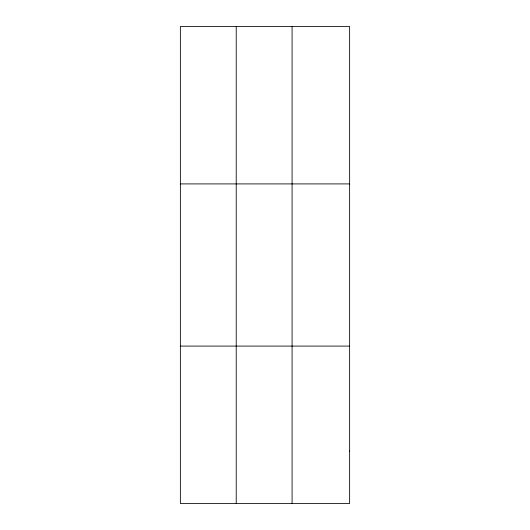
<?xml version="1.0" encoding="UTF-8"?>
<svg xmlns="http://www.w3.org/2000/svg" width="530" height="530" viewBox="0 0 530 530"><rect width="100%" height="100%" fill="white"/><g stroke="black" fill="none" stroke-linecap="round" stroke-linejoin="round"><path stroke-width="0.79" d="M236.221 26.5L236.221 503.5M292.083 26.5L292.083 503.5M180.366 183.91L349.634 183.91M180.366 346.09L349.634 346.09M349.634 451.03L349.634 503.5L180.366 503.5L180.366 26.5L349.634 26.5L349.634 451.03"/></g></svg>
